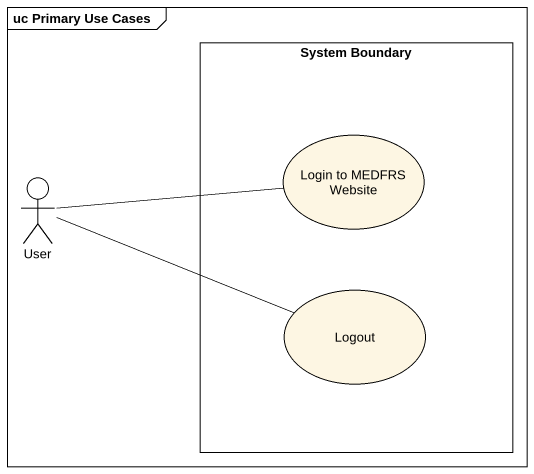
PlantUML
@startuml
mainframe uc Primary Use Cases
rectangle "System Boundary" as System_Boundary {
  usecase "Login to MEDFRS Website" as Login_to_MEDFRS_Website
  usecase Logout
}
actor User
User -right- Login_to_MEDFRS_Website
User -right- Logout
@enduml
